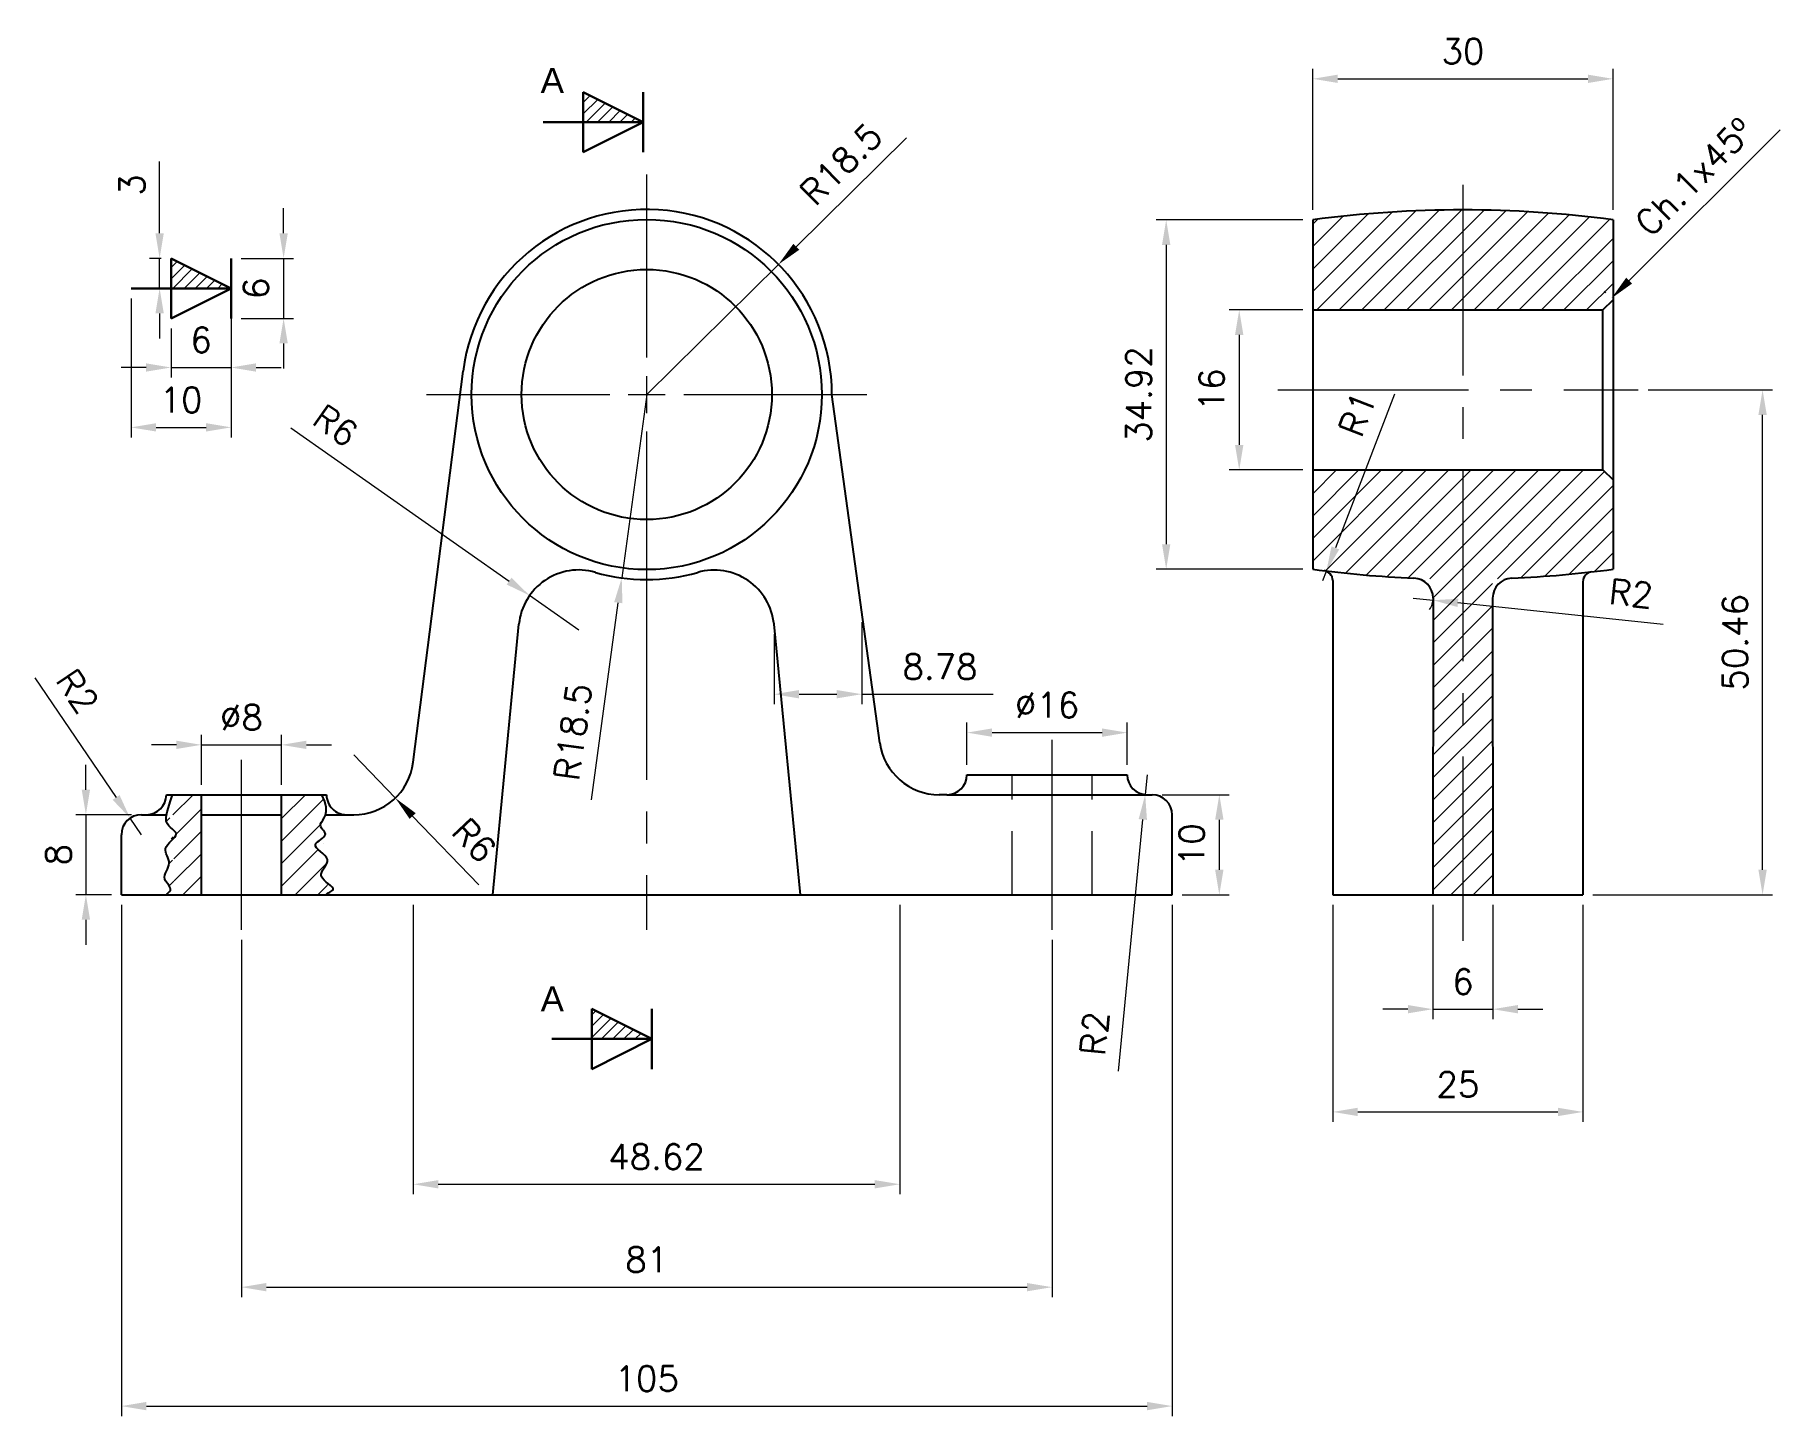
# Model space of a CAD drawing. Header units: millimetres. Extents: x -1 to 5652, y -1 to 2391.
# Drawn here: x 1461.8 to 1636.2, y 1734.3 to 1872.4 of the extents above; entities outside this region: 2.
import ezdxf

# ---------------------------------------------------------------- set-up
doc = ezdxf.new("R2010")
doc.units = ezdxf.units.MM
for name, pattern in [('CENTER', [50.800000000000004, 31.75, -6.35, 6.35, -6.35]), ('CENTER2', [28.575000000000003, 19.05, -3.175, 3.175, -3.175]), ('DASHED2', [9.524999999999999, 6.35, -3.175])]:
    doc.linetypes.add(name, pattern=pattern)
for name, color, linetype, lineweight in [('CENTRO', 1, 'CENTER', 5), ('CONTORNO 1', 3, 'Continuous', 25), ('CONTORNO 2', 4, 'Continuous', 30), ('COTA', 1, 'Continuous', 13), ('HACHURA', 1, 'Continuous', 13), ('TEXTO 1', 2, 'Continuous', 25), ('TRACEJADA', 1, 'DASHED2', 13)]:
    doc.layers.add(name, color=color, linetype=linetype, lineweight=lineweight)
doc.styles.add('ROMANS', font='romans.shx')
doc.styles.get("Standard").update_dxf_attribs({"font": 'arial.ttf'})
doc.dimstyles.new('Padrão', dxfattribs={"dimtxt": 2.5, "dimasz": 2.5, "dimexe": 1, "dimexo": 1, "dimgap": 1.5, "dimtad": 1, "dimdsep": 46, "dimtxsty": 'ROMANS', "dimblk1": 'ARCHTICK', "dimblk2": 'OBLIQUE', "dimcen": 2.5, "dimclrd": 1, "dimclre": 1, "dimclrt": 2, "dimadec": 0, "dimazin": 2, "dimtfac": 1, "dimtmove": 0, "dimatfit": 3, "dimfxl": 0, "dimlwd": -1, "dimlwe": -1, "dimarcsym": 0})

# ---------------------------------------------------------------- blocks, each defined once
blk = doc.blocks.new('*U6')
at = {"layer": 'CENTRO', "color": 0, "linetype": 'CENTER2'}
blk.add_line((0, -8.5), (0, 8.5), dxfattribs=at)
blk = doc.blocks.new('*U7')
at = {"layer": 'CENTRO', "color": 0, "linetype": 'CENTER2'}
blk.add_line((0, -9.5), (0, 9.499999999999773), dxfattribs=at)
blk = doc.blocks.new('*U8')
at = {"layer": 'CENTRO', "color": 0, "linetype": 'CENTER2'}
for p, q in [((0, 3.7), (0, 22)), ((-22, 0), (-3.699999999999999, 0)), ((3.7, 0), (22, 0)), ((0, -22), (0, -3.699999999999999))]:
    blk.add_line(p, q, dxfattribs=at)
at = {"layer": 'CENTRO', "color": 0, "linetype": 'Continuous'}
for p, q in [((0, -1.85), (0, 1.85)), ((-1.85, 0), (1.85, 0))]:
    blk.add_line(p, q, dxfattribs=at)
blk = doc.blocks.new('*U9')
at = {"layer": 'CENTRO', "color": 0, "linetype": 'CENTER2'}
blk.add_line((-0.00712274346885187, 17.01833402070419), (0.00712274346885187, -17.01833402070419), dxfattribs=at)
blk = doc.blocks.new('A$C08de4917')
at = {"layer": 'HACHURA'}
h = blk.add_hatch(dxfattribs=at)
h.set_pattern_fill('ANSI31', color=256, scale=0.25)
h.set_pattern_definition([(45, (-1467.90602869852, -1849.684476984624), (-0.5612660075668221, 0.5612660075668221), [])])
h.paths.add_polyline_path([(4, 6), (4, 3), (10, 3)])
at = {"layer": 'CONTORNO 1'}
blk.add_line((4, 6), (4, 6), dxfattribs=at)
at = {"layer": 'CONTORNO 2'}
for p, q in [((4, 3), (4, 6)), ((4, 6), (10, 3)), ((10, 3), (10, 6)), ((10, 6), (10, 3)), ((0, 3), (10, 3)), ((4, 3), (4, 0)), ((4, 0), (10, 3)), ((10, 3), (10, 0))]:
    blk.add_line(p, q, dxfattribs=at)
blk = doc.blocks.new('*D12')
at = {"layer": 'COTA', "color": 1}
for p, q in [((1470.48354201557, 1785.450702287308), (1470.48354201557, 1734.338966825741)), ((1575.48354201557, 1785.450702287308), (1575.48354201557, 1734.338966825741)), ((1472.98354201557, 1735.338966825741), (1572.98354201557, 1735.338966825741))]:
    blk.add_line(p, q, dxfattribs=at)
for points in [[(1472.98354201557, 1735.755633492408), (1472.98354201557, 1734.922300159075), (1470.48354201557, 1735.338966825741)], [(1572.98354201557, 1735.755633492408), (1572.98354201557, 1734.922300159075), (1575.48354201557, 1735.338966825741)]]:
    blk.add_solid(points, dxfattribs=at)
at = {"layer": 'Defpoints', "color": 0}
for p in [(1470.48354201557, 1786.450702287308), (1575.48354201557, 1786.450702287308), (1575.48354201557, 1735.338966825741)]:
    blk.add_point(p, dxfattribs=at)
at = {"layer": 'COTA', "color": 2, "insert": (1522.98354201557, 1738.088966825741), "char_height": 2.5, "attachment_point": 5, "style": 'ROMANS'}
blk.add_mtext('105', dxfattribs=at)
blk = doc.blocks.new('_ArchTick')
at = {"color": 0, "linetype": 'ByBlock', "const_width": 0.15}
blk.add_lwpolyline([(-0.5, -0.5), (0.5, 0.5)], dxfattribs=at)
blk = doc.blocks.new('_Oblique')
at = {"color": 0, "linetype": 'ByBlock', "lineweight": -2}
blk.add_line((-0.5, -0.5), (0.5, 0.5), dxfattribs=at)
blk = doc.blocks.new('*D13')
at = {"layer": 'COTA', "color": 1}
for p, q in [((1482.48354201557, 1781.950702287308), (1482.48354201557, 1746.227803495809)), ((1563.48354201557, 1781.950702287308), (1563.48354201557, 1746.227803495809)), ((1484.98354201557, 1747.227803495809), (1560.98354201557, 1747.227803495809))]:
    blk.add_line(p, q, dxfattribs=at)
for points in [[(1484.98354201557, 1747.644470162476), (1484.98354201557, 1746.811136829142), (1482.48354201557, 1747.227803495809)], [(1560.98354201557, 1747.644470162476), (1560.98354201557, 1746.811136829142), (1563.48354201557, 1747.227803495809)]]:
    blk.add_solid(points, dxfattribs=at)
at = {"layer": 'Defpoints', "color": 0}
for p in [(1482.48354201557, 1782.950702287308), (1563.48354201557, 1782.950702287308), (1563.48354201557, 1747.227803495809)]:
    blk.add_point(p, dxfattribs=at)
at = {"layer": 'COTA', "color": 2, "insert": (1522.983542015571, 1749.977803495809), "char_height": 2.5, "attachment_point": 5, "style": 'ROMANS'}
blk.add_mtext('81', dxfattribs=at)
blk = doc.blocks.new('*D14')
at = {"layer": 'COTA', "color": 1}
for p, q in [((1499.651304793148, 1785.450702287308), (1499.651304793148, 1756.511783567938)), ((1548.271891094674, 1785.450702287307), (1548.271891094674, 1756.511783567938)), ((1502.151304793148, 1757.511783567938), (1545.771891094674, 1757.511783567938))]:
    blk.add_line(p, q, dxfattribs=at)
for points in [[(1502.151304793148, 1757.928450234604), (1502.151304793148, 1757.095116901271), (1499.651304793148, 1757.511783567938)], [(1545.771891094674, 1757.928450234604), (1545.771891094674, 1757.095116901271), (1548.271891094674, 1757.511783567938)]]:
    blk.add_solid(points, dxfattribs=at)
at = {"layer": 'Defpoints', "color": 0}
for p in [(1499.651304793148, 1786.450702287308), (1548.271891094674, 1786.450702287307), (1548.271891094674, 1757.511783567938)]:
    blk.add_point(p, dxfattribs=at)
at = {"layer": 'COTA', "color": 2, "insert": (1523.961597943911, 1760.261783567938), "char_height": 2.5, "attachment_point": 5, "style": 'ROMANS'}
blk.add_mtext('48.62', dxfattribs=at)
blk = doc.blocks.new('*D15')
at = {"layer": 'COTA', "color": 1}
for p, q in [((1574.483542015571, 1796.450702287309), (1581.196729368023, 1796.450702287309)), ((1580.196729368023, 1793.950702287309), (1580.196729368023, 1788.950702287309)), ((1576.483542015571, 1786.450702287309), (1581.196729368023, 1786.450702287309))]:
    blk.add_line(p, q, dxfattribs=at)
for points in [[(1579.780062701356, 1793.950702287309), (1580.613396034689, 1793.950702287309), (1580.196729368023, 1796.450702287309)], [(1579.780062701356, 1788.950702287309), (1580.613396034689, 1788.950702287309), (1580.196729368023, 1786.450702287309)]]:
    blk.add_solid(points, dxfattribs=at)
at = {"layer": 'Defpoints', "color": 0}
for p in [(1573.483542015571, 1796.450702287309), (1575.483542015571, 1786.450702287309), (1580.196729368023, 1786.450702287309)]:
    blk.add_point(p, dxfattribs=at)
at = {"layer": 'COTA', "color": 2, "insert": (1577.446729368023, 1791.450702287308), "char_height": 2.5, "attachment_point": 5, "rotation": 90, "style": 'ROMANS'}
blk.add_mtext('10', dxfattribs=at)
blk = doc.blocks.new('*D19')
at = {"layer": 'COTA', "color": 1}
for p, q in [((1475.98354201557, 1801.435322540124), (1473.48354201557, 1801.435322540124)), ((1478.48354201557, 1797.450702287308), (1478.48354201557, 1802.435322540124)), ((1478.48354201557, 1801.435322540124), (1486.48354201557, 1801.435322540124)), ((1486.48354201557, 1797.450702287308), (1486.48354201557, 1802.435322540124)), ((1488.98354201557, 1801.435322540124), (1491.48354201557, 1801.435322540124))]:
    blk.add_line(p, q, dxfattribs=at)
for points in [[(1475.98354201557, 1801.85198920679), (1475.98354201557, 1801.018655873457), (1478.48354201557, 1801.435322540124)], [(1488.98354201557, 1801.85198920679), (1488.98354201557, 1801.018655873457), (1486.48354201557, 1801.435322540124)]]:
    blk.add_solid(points, dxfattribs=at)
at = {"layer": 'Defpoints', "color": 0}
for p in [(1486.48354201557, 1801.435322540124), (1478.48354201557, 1796.450702287308), (1486.48354201557, 1796.450702287308)]:
    blk.add_point(p, dxfattribs=at)
at = {"layer": 'COTA', "color": 2, "insert": (1482.48354201557, 1804.185322540124), "char_height": 2.5, "attachment_point": 5, "style": 'ROMANS'}
blk.add_mtext('%%C8', dxfattribs=at)
blk = doc.blocks.new('*D20')
at = {"layer": 'COTA', "color": 1}
for p, q in [((1466.938829619276, 1796.950702287309), (1466.938829619276, 1799.450702287309)), ((1471.483542015571, 1794.450702287309), (1465.938829619276, 1794.450702287309)), ((1466.938829619276, 1794.450702287309), (1466.938829619276, 1786.450702287309)), ((1469.483542015571, 1786.450702287309), (1465.938829619276, 1786.450702287309)), ((1466.938829619276, 1783.950702287309), (1466.938829619276, 1781.450702287309))]:
    blk.add_line(p, q, dxfattribs=at)
for points in [[(1466.52216295261, 1796.950702287309), (1467.355496285943, 1796.950702287309), (1466.938829619276, 1794.450702287309)], [(1466.52216295261, 1783.950702287309), (1467.355496285943, 1783.950702287309), (1466.938829619276, 1786.450702287309)]]:
    blk.add_solid(points, dxfattribs=at)
at = {"layer": 'Defpoints', "color": 0}
for p in [(1472.483542015571, 1794.450702287309), (1466.938829619276, 1786.450702287309), (1470.483542015571, 1786.450702287309)]:
    blk.add_point(p, dxfattribs=at)
at = {"layer": 'COTA', "color": 2, "insert": (1464.188829619277, 1790.450702287308), "char_height": 2.5, "attachment_point": 5, "rotation": 90, "style": 'ROMANS'}
blk.add_mtext('8', dxfattribs=at)
blk = doc.blocks.new('*D21')
at = {"layer": 'COTA', "color": 1}
for p, q in [((1493.699406686326, 1800.450702287308), (1497.857036125278, 1796.12472061278)), ((1506.205292062222, 1787.438424075829), (1499.589381724842, 1794.322228248393))]:
    blk.add_line(p, q, dxfattribs=at)
blk.add_solid([(1499.889797118906, 1794.610952514986), (1499.288966330777, 1794.033503981799), (1497.857036125278, 1796.12472061278)], dxfattribs=at)
at = {"layer": 'Defpoints', "color": 0}
for p in [(1493.699406686326, 1800.450702287308), (1497.857036125278, 1796.12472061278)]:
    blk.add_point(p, dxfattribs=at)
at = {"layer": 'COTA', "color": 2, "insert": (1505.746251294139, 1791.884660139437), "char_height": 2.5, "attachment_point": 5, "rotation": 313.86314842146214, "style": 'ROMANS'}
blk.add_mtext('R6', dxfattribs=at)
blk = doc.blocks.new('*D22')
at = {"layer": 'COTA', "color": 1}
for p, q in [((1461.845215804965, 1808.146019296894), (1469.95874699335, 1796.175673440991)), ((1472.483542015572, 1792.450702287304), (1471.361410894583, 1794.106245022278))]:
    blk.add_line(p, q, dxfattribs=at)
blk.add_solid([(1470.303651729802, 1796.409450757863), (1469.613842256898, 1795.941896124119), (1471.361410894583, 1794.106245022278)], dxfattribs=at)
at = {"layer": 'Defpoints', "color": 0}
for p in [(1471.361410894583, 1794.106245022278), (1472.483542015572, 1792.450702287304)]:
    blk.add_point(p, dxfattribs=at)
at = {"layer": 'COTA', "color": 2, "insert": (1466.098675231098, 1806.77204095997), "char_height": 2.5, "attachment_point": 5, "rotation": 304.12952042397865, "style": 'ROMANS'}
blk.add_mtext('R2', dxfattribs=at)
blk = doc.blocks.new('*D23')
at = {"layer": 'COTA', "color": 1}
for p, q in [((1487.414948625755, 1833.129987261475), (1509.228674869785, 1817.800601683002)), ((1516.183181132993, 1812.913389529334), (1511.274117888376, 1816.363186343688))]:
    blk.add_line(p, q, dxfattribs=at)
blk.add_solid([(1509.468244093004, 1818.141508852768), (1508.989105646566, 1817.459694513238), (1511.274117888376, 1816.363186343688)], dxfattribs=at)
at = {"layer": 'Defpoints', "color": 0}
for p in [(1511.274117888376, 1816.363186343688), (1516.183181132993, 1812.913389529334)]:
    blk.add_point(p, dxfattribs=at)
at = {"layer": 'COTA', "color": 2, "insert": (1491.879206134729, 1833.353903436987), "char_height": 2.5, "attachment_point": 5, "rotation": 324.90273930577615, "style": 'ROMANS'}
blk.add_mtext('R6', dxfattribs=at)
blk = doc.blocks.new('*D24')
at = {"layer": 'COTA', "color": 1}
for p, q in [((1522.983542015571, 1836.450702287307), (1520.481828926291, 1818.120633230729)), ((1517.452928495067, 1795.927858884334), (1520.143759589901, 1815.643596871732))]:
    blk.add_line(p, q, dxfattribs=at)
blk.add_solid([(1519.730920196735, 1815.699941761131), (1520.556598983067, 1815.587251982334), (1520.481828926291, 1818.120633230729)], dxfattribs=at)
at = {"layer": 'Defpoints', "color": 0}
for p in [(1522.983542015571, 1836.450702287307), (1520.481828926291, 1818.120633230729)]:
    blk.add_point(p, dxfattribs=at)
at = {"layer": 'COTA', "color": 2, "insert": (1515.607168774782, 1802.740029687754), "char_height": 2.5, "attachment_point": 5, "rotation": 82.22821112389884, "style": 'ROMANS'}
blk.add_mtext('R18.5', dxfattribs=at)
blk = doc.blocks.new('*D25')
at = {"layer": 'COTA', "color": 1}
for p, q in [((1544.475833532107, 1813.688582167041), (1544.475833532107, 1805.496871737117)), ((1535.699657296958, 1812.481857934708), (1535.699657296958, 1805.496871737117)), ((1538.199657296958, 1806.496871737117), (1541.975833532107, 1806.496871737117)), ((1544.475833532107, 1806.496871737117), (1557.594881151155, 1806.496871737117))]:
    blk.add_line(p, q, dxfattribs=at)
for points in [[(1538.199657296958, 1806.913538403783), (1538.199657296958, 1806.08020507045), (1535.699657296958, 1806.496871737117)], [(1541.975833532107, 1806.913538403783), (1541.975833532107, 1806.08020507045), (1544.475833532107, 1806.496871737117)]]:
    blk.add_solid(points, dxfattribs=at)
at = {"layer": 'Defpoints', "color": 0}
for p in [(1544.475833532107, 1814.688582167041), (1535.699657296958, 1813.481857934708), (1544.475833532107, 1806.496871737117)]:
    blk.add_point(p, dxfattribs=at)
at = {"layer": 'COTA', "color": 2, "insert": (1552.285357341631, 1809.246871737117), "char_height": 2.5, "attachment_point": 5, "style": 'ROMANS'}
blk.add_mtext('8.78', dxfattribs=at)
blk = doc.blocks.new('*D26')
at = {"layer": 'COTA', "color": 1}
for p, q in [((1572.983542015591, 1798.450702287328), (1572.791962649133, 1796.459899096042)), ((1570.131901499393, 1768.817787506226), (1572.552488441064, 1793.971395106961))]:
    blk.add_line(p, q, dxfattribs=at)
blk.add_solid([(1572.137737776218, 1794.011307474973), (1572.967239105911, 1793.93148273895), (1572.791962649133, 1796.459899096042)], dxfattribs=at)
at = {"layer": 'Defpoints', "color": 0}
for p in [(1572.983542015591, 1798.450702287328), (1572.791962649133, 1796.459899096042)]:
    blk.add_point(p, dxfattribs=at)
at = {"layer": 'COTA', "color": 2, "insert": (1567.732091709445, 1772.588814757806), "char_height": 2.5, "attachment_point": 5, "rotation": 84.50322738334954, "style": 'ROMANS'}
blk.add_mtext('R2', dxfattribs=at)
blk = doc.blocks.new('*D27')
at = {"layer": 'COTA', "color": 1}
for p, q in [((1554.98354201557, 1799.450702287307), (1554.98354201557, 1803.656523126065)), ((1570.98354201557, 1799.450702287307), (1570.98354201557, 1803.656523126065)), ((1557.48354201557, 1802.656523126065), (1568.48354201557, 1802.656523126065))]:
    blk.add_line(p, q, dxfattribs=at)
for points in [[(1557.48354201557, 1803.073189792732), (1557.48354201557, 1802.239856459399), (1554.98354201557, 1802.656523126065)], [(1568.48354201557, 1803.073189792732), (1568.48354201557, 1802.239856459399), (1570.98354201557, 1802.656523126065)]]:
    blk.add_solid(points, dxfattribs=at)
at = {"layer": 'Defpoints', "color": 0}
for p in [(1570.98354201557, 1802.656523126065), (1554.98354201557, 1798.450702287307), (1570.98354201557, 1798.450702287307)]:
    blk.add_point(p, dxfattribs=at)
at = {"layer": 'COTA', "color": 2, "insert": (1562.98354201557, 1805.406523126065), "char_height": 2.5, "attachment_point": 5, "style": 'ROMANS'}
blk.add_mtext('%%C16', dxfattribs=at)
blk = doc.blocks.new('*D28')
at = {"layer": 'COTA', "color": 1}
for p, q in [((1548.947889017232, 1862.104214420684), (1537.921933441184, 1851.21025721336)), ((1522.98354201557, 1836.450702287308), (1536.143553509563, 1849.453167341211))]:
    blk.add_line(p, q, dxfattribs=at)
blk.add_solid([(1537.629085129159, 1851.50665386863), (1538.214781753209, 1850.91386055809), (1536.143553509563, 1849.453167341211)], dxfattribs=at)
at = {"layer": 'Defpoints', "color": 0}
for p in [(1536.143553509563, 1849.453167341211), (1522.98354201557, 1836.450702287308)]:
    blk.add_point(p, dxfattribs=at)
at = {"layer": 'COTA', "color": 2, "insert": (1542.391302335654, 1859.491998677879), "char_height": 2.5, "attachment_point": 5, "rotation": 44.654977732360734, "style": 'ROMANS'}
blk.add_mtext('R18.5', dxfattribs=at)
blk = doc.blocks.new('*D29')
at = {"layer": 'COTA', "color": 1}
for p, q in [((1589.535382159072, 1854.909937722358), (1589.535382159072, 1869.008256133659)), ((1592.035382159072, 1868.008256133659), (1617.035382159072, 1868.008256133659)), ((1619.535382159072, 1854.909937722358), (1619.535382159072, 1869.008256133659))]:
    blk.add_line(p, q, dxfattribs=at)
for points in [[(1592.035382159072, 1868.424922800326), (1592.035382159072, 1867.591589466993), (1589.535382159072, 1868.008256133659)], [(1617.035382159072, 1868.424922800326), (1617.035382159072, 1867.591589466993), (1619.535382159072, 1868.008256133659)]]:
    blk.add_solid(points, dxfattribs=at)
at = {"layer": 'Defpoints', "color": 0}
for p in [(1619.535382159072, 1868.008256133659), (1589.535382159072, 1853.909937722358), (1619.535382159072, 1853.909937722358)]:
    blk.add_point(p, dxfattribs=at)
at = {"layer": 'COTA', "color": 2, "insert": (1604.535382159072, 1870.758256133659), "char_height": 2.5, "attachment_point": 5, "style": 'ROMANS'}
blk.add_mtext('30', dxfattribs=at)
blk = doc.blocks.new('*D30')
at = {"layer": 'COTA', "color": 1}
for p, q in [((1588.535382159073, 1853.909937722359), (1573.887581445457, 1853.909937722359)), ((1574.887581445457, 1851.409937722359), (1574.887581445457, 1821.491466852258)), ((1588.535382159073, 1818.991466852258), (1573.887581445457, 1818.991466852258))]:
    blk.add_line(p, q, dxfattribs=at)
for points in [[(1574.47091477879, 1851.409937722359), (1575.304248112123, 1851.409937722359), (1574.887581445457, 1853.909937722359)], [(1574.47091477879, 1821.491466852258), (1575.304248112123, 1821.491466852258), (1574.887581445457, 1818.991466852258)]]:
    blk.add_solid(points, dxfattribs=at)
at = {"layer": 'Defpoints', "color": 0}
for p in [(1589.535382159073, 1853.909937722359), (1574.887581445457, 1818.991466852258), (1589.535382159073, 1818.991466852258)]:
    blk.add_point(p, dxfattribs=at)
at = {"layer": 'COTA', "color": 2, "insert": (1572.137581445457, 1836.450702287308), "char_height": 2.5, "attachment_point": 5, "rotation": 90, "style": 'ROMANS'}
blk.add_mtext('34.92', dxfattribs=at)
blk = doc.blocks.new('*D31')
at = {"layer": 'COTA', "color": 1}
for p, q in [((1588.535382159073, 1844.909937722359), (1581.184685434616, 1844.909937722359)), ((1582.184685434616, 1842.409937722359), (1582.184685434616, 1831.409937722359)), ((1588.535382159073, 1828.909937722359), (1581.184685434616, 1828.909937722359))]:
    blk.add_line(p, q, dxfattribs=at)
for points in [[(1581.768018767949, 1842.409937722359), (1582.601352101283, 1842.409937722359), (1582.184685434616, 1844.909937722359)], [(1581.768018767949, 1831.409937722359), (1582.601352101283, 1831.409937722359), (1582.184685434616, 1828.909937722359)]]:
    blk.add_solid(points, dxfattribs=at)
at = {"layer": 'Defpoints', "color": 0}
for p in [(1589.535382159073, 1844.909937722359), (1582.184685434616, 1828.909937722359), (1589.535382159073, 1828.909937722359)]:
    blk.add_point(p, dxfattribs=at)
at = {"layer": 'COTA', "color": 2, "insert": (1579.434685434616, 1836.909937722358), "char_height": 2.5, "attachment_point": 5, "rotation": 90, "style": 'ROMANS'}
blk.add_mtext('16', dxfattribs=at)
blk = doc.blocks.new('*D33')
at = {"layer": 'COTA', "color": 1}
for p, q in [((1597.708125525178, 1836.495858162362), (1591.792258442074, 1821.120918561918)), ((1590.535382159072, 1817.854381862409), (1590.894489668502, 1818.78767806227))]:
    blk.add_line(p, q, dxfattribs=at)
blk.add_solid([(1591.403385025466, 1821.270546690847), (1592.181131858682, 1820.971290432989), (1590.894489668502, 1818.78767806227)], dxfattribs=at)
at = {"layer": 'Defpoints', "color": 0}
for p in [(1590.535382159072, 1817.854381862409), (1590.894489668502, 1818.78767806227)]:
    blk.add_point(p, dxfattribs=at)
at = {"layer": 'COTA', "color": 2, "insert": (1594.004387195707, 1834.527965847071), "char_height": 2.5, "attachment_point": 5, "rotation": 68.95460475833517, "style": 'ROMANS'}
blk.add_mtext('R1', dxfattribs=at)
blk = doc.blocks.new('*D34')
at = {"layer": 'COTA', "color": 1}
for p, q in [((1599.563046838204, 1816.099013307836), (1601.552019199681, 1815.889277890484)), ((1624.556527255871, 1813.463472388307), (1604.038234651523, 1815.627108618794))]:
    blk.add_line(p, q, dxfattribs=at)
blk.add_arc((1599.563046838204, 1816.099013307836), 2.000000000002274, 325.3325654963759, 359.9465359499418, dxfattribs=at)
blk.add_solid([(1604.081929530138, 1816.041477860768), (1603.994539772908, 1815.21273937682), (1601.552019199681, 1815.889277890484)], dxfattribs=at)
at = {"layer": 'Defpoints', "color": 0}
for p in [(1599.563046838204, 1816.099013307836), (1601.552019199681, 1815.889277890484)]:
    blk.add_point(p, dxfattribs=at)
at = {"layer": 'COTA', "color": 2, "insert": (1621.340533579752, 1816.567843215906), "char_height": 2.5, "attachment_point": 5, "rotation": 353.9804552528845, "style": 'ROMANS'}
blk.add_mtext('R2', dxfattribs=at)
blk = doc.blocks.new('*D35')
at = {"layer": 'COTA', "color": 1}
for p, q in [((1591.535382159072, 1785.450702287308), (1591.535382159072, 1763.742490933817)), ((1616.535382159072, 1785.450702287308), (1616.535382159072, 1763.742490933817)), ((1594.035382159072, 1764.742490933817), (1614.035382159072, 1764.742490933817))]:
    blk.add_line(p, q, dxfattribs=at)
for points in [[(1594.035382159072, 1765.159157600484), (1594.035382159072, 1764.32582426715), (1591.535382159072, 1764.742490933817)], [(1614.035382159072, 1765.159157600484), (1614.035382159072, 1764.32582426715), (1616.535382159072, 1764.742490933817)]]:
    blk.add_solid(points, dxfattribs=at)
at = {"layer": 'Defpoints', "color": 0}
for p in [(1591.535382159072, 1786.450702287308), (1616.535382159072, 1786.450702287308), (1616.535382159072, 1764.742490933817)]:
    blk.add_point(p, dxfattribs=at)
at = {"layer": 'COTA', "color": 2, "insert": (1604.035382159072, 1767.492490933817), "char_height": 2.5, "attachment_point": 5, "style": 'ROMANS'}
blk.add_mtext('25', dxfattribs=at)
blk = doc.blocks.new('*D36')
at = {"layer": 'COTA', "color": 1}
for p, q in [((1601.535382159072, 1785.450702287308), (1601.535382159072, 1774.011409629588)), ((1607.535382159072, 1785.450702287308), (1607.535382159072, 1774.011409629588)), ((1599.035382159072, 1775.011409629588), (1596.535382159072, 1775.011409629588)), ((1601.535382159072, 1775.011409629588), (1607.535382159072, 1775.011409629588)), ((1610.035382159072, 1775.011409629588), (1612.535382159072, 1775.011409629588))]:
    blk.add_line(p, q, dxfattribs=at)
for points in [[(1599.035382159072, 1775.428076296255), (1599.035382159072, 1774.594742962922), (1601.535382159072, 1775.011409629588)], [(1610.035382159072, 1775.428076296255), (1610.035382159072, 1774.594742962922), (1607.535382159072, 1775.011409629588)]]:
    blk.add_solid(points, dxfattribs=at)
at = {"layer": 'Defpoints', "color": 0}
for p in [(1601.535382159072, 1786.450702287308), (1607.535382159072, 1786.450702287308), (1607.535382159072, 1775.011409629588)]:
    blk.add_point(p, dxfattribs=at)
at = {"layer": 'COTA', "color": 2, "insert": (1604.535382159072, 1777.761409629588), "char_height": 2.5, "attachment_point": 5, "style": 'ROMANS'}
blk.add_mtext('6', dxfattribs=at)
blk = doc.blocks.new('*U37')
at = {"layer": 'CENTRO', "color": 0, "linetype": 'CENTER2'}
blk.add_line((-18, 0), (18, 0), dxfattribs=at)
blk = doc.blocks.new('*U39')
at = {"layer": 'CENTRO', "color": 0, "linetype": 'CENTER2'}
blk.add_line((0, 18.72961771752534), (0, -56.82922668328365), dxfattribs=at)
blk = doc.blocks.new('*D40')
at = {"layer": 'COTA', "color": 1}
for p, q in [((1623.035382159073, 1836.909937722359), (1635.483147444039, 1836.909937722359)), ((1634.483147444039, 1788.950702287309), (1634.483147444039, 1834.409937722359)), ((1617.535382159073, 1786.450702287309), (1635.483147444039, 1786.450702287309))]:
    blk.add_line(p, q, dxfattribs=at)
for points in [[(1634.066480777372, 1834.409937722359), (1634.899814110706, 1834.409937722359), (1634.483147444039, 1836.909937722359)], [(1634.066480777372, 1788.950702287309), (1634.899814110706, 1788.950702287309), (1634.483147444039, 1786.450702287309)]]:
    blk.add_solid(points, dxfattribs=at)
at = {"layer": 'Defpoints', "color": 0}
for p in [(1622.035382159073, 1836.909937722359), (1634.483147444039, 1836.909937722359), (1616.535382159073, 1786.450702287309)]:
    blk.add_point(p, dxfattribs=at)
at = {"layer": 'COTA', "color": 2, "insert": (1631.733147444039, 1811.680320004833), "char_height": 2.5, "attachment_point": 5, "rotation": 90, "style": 'ROMANS'}
blk.add_mtext('50.46', dxfattribs=at)
blk = doc.blocks.new('*D42')
at = {"layer": 'COTA', "color": 1}
for p, q in [((1621.147307497046, 1847.833546290317), (1636.232252162359, 1862.91849095563)), ((1618.828275377886, 1846.617044503545), (1618.672433762893, 1846.772886118537))]:
    blk.add_line(p, q, dxfattribs=at)
blk.add_solid([(1620.852679671552, 1848.128174115812), (1621.441935322541, 1847.538918464823), (1619.37954054408, 1846.065779337351)], dxfattribs=at)
at = {"layer": 'Defpoints', "color": 0}
for p in [(1619.37954054408, 1846.065779337351), (1619.535382159072, 1845.909937722358), (1618.535382159072, 1844.909937722358)]:
    blk.add_point(p, dxfattribs=at)
at = {"layer": 'COTA', "color": 2, "insert": (1627.629119657923, 1858.20444574772), "char_height": 2.5, "attachment_point": 5, "rotation": 45, "style": 'ROMANS'}
blk.add_mtext('Ch.1x45º', dxfattribs=at)
blk = doc.blocks.new('*D44')
at = {"layer": 'COTA', "color": 1}
for p, q in [((1471.449513329753, 1846.063656847663), (1471.449513329753, 1832.169050336191)), ((1481.449513329753, 1846.063656847663), (1481.449513329753, 1832.169050336191)), ((1473.949513329753, 1833.169050336191), (1478.949513329753, 1833.169050336191))]:
    blk.add_line(p, q, dxfattribs=at)
for points in [[(1473.949513329753, 1833.585717002857), (1473.949513329753, 1832.752383669524), (1471.449513329753, 1833.169050336191)], [(1478.949513329753, 1833.585717002857), (1478.949513329753, 1832.752383669524), (1481.449513329753, 1833.169050336191)]]:
    blk.add_solid(points, dxfattribs=at)
at = {"layer": 'Defpoints', "color": 0}
for p in [(1471.449513329753, 1847.063656847663), (1481.449513329753, 1847.063656847663), (1481.449513329753, 1833.169050336191)]:
    blk.add_point(p, dxfattribs=at)
at = {"layer": 'COTA', "color": 2, "insert": (1476.449513329753, 1835.919050336191), "char_height": 2.5, "attachment_point": 5, "style": 'ROMANS'}
blk.add_mtext('10', dxfattribs=at)
blk = doc.blocks.new('*D45')
at = {"layer": 'COTA', "color": 1}
for p, q in [((1486.696459231102, 1852.563656847664), (1486.696459231102, 1855.063656847664)), ((1482.449513329754, 1850.063656847664), (1487.696459231102, 1850.063656847664)), ((1486.696459231102, 1850.063656847664), (1486.696459231102, 1844.063656847664)), ((1482.449513329754, 1844.063656847664), (1487.696459231102, 1844.063656847664)), ((1486.696459231102, 1841.563656847664), (1486.696459231102, 1839.063656847664))]:
    blk.add_line(p, q, dxfattribs=at)
for points in [[(1486.279792564436, 1852.563656847664), (1487.113125897769, 1852.563656847664), (1486.696459231102, 1850.063656847664)], [(1486.279792564436, 1841.563656847664), (1487.113125897769, 1841.563656847664), (1486.696459231102, 1844.063656847664)]]:
    blk.add_solid(points, dxfattribs=at)
at = {"layer": 'Defpoints', "color": 0}
for p in [(1481.449513329754, 1850.063656847664), (1481.449513329754, 1844.063656847664), (1486.696459231102, 1844.063656847664)]:
    blk.add_point(p, dxfattribs=at)
at = {"layer": 'COTA', "color": 2, "insert": (1483.946459231103, 1847.063656847663), "char_height": 2.5, "attachment_point": 5, "rotation": 90, "style": 'ROMANS'}
blk.add_mtext('6', dxfattribs=at)
blk = doc.blocks.new('*D46')
at = {"layer": 'COTA', "color": 1}
for p, q in [((1474.308343550098, 1852.563656847664), (1474.308343550098, 1859.730323514331)), ((1474.449513329754, 1850.063656847664), (1473.308343550098, 1850.063656847664)), ((1474.308343550098, 1847.063656847664), (1474.308343550098, 1850.063656847664)), ((1474.449513329754, 1847.063656847664), (1473.308343550098, 1847.063656847664)), ((1474.308343550098, 1844.563656847664), (1474.308343550098, 1842.063656847664))]:
    blk.add_line(p, q, dxfattribs=at)
for points in [[(1473.891676883432, 1852.563656847664), (1474.725010216765, 1852.563656847664), (1474.308343550098, 1850.063656847664)], [(1473.891676883432, 1844.563656847664), (1474.725010216765, 1844.563656847664), (1474.308343550098, 1847.063656847664)]]:
    blk.add_solid(points, dxfattribs=at)
at = {"layer": 'Defpoints', "color": 0}
for p in [(1474.308343550098, 1850.063656847664), (1475.449513329754, 1850.063656847664), (1475.449513329754, 1847.063656847664)]:
    blk.add_point(p, dxfattribs=at)
at = {"layer": 'COTA', "color": 2, "insert": (1471.558343550099, 1857.396990180996), "char_height": 2.5, "attachment_point": 5, "rotation": 90, "style": 'ROMANS'}
blk.add_mtext('3', dxfattribs=at)
blk = doc.blocks.new('*D47')
at = {"layer": 'COTA', "color": 1}
for p, q in [((1481.449513329753, 1846.063656847663), (1481.449513329753, 1838.152243001007)), ((1475.449513329753, 1843.063656847663), (1475.449513329753, 1838.152243001007)), ((1472.949513329753, 1839.152243001007), (1470.449513329753, 1839.152243001007)), ((1475.449513329753, 1839.152243001007), (1481.449513329753, 1839.152243001007)), ((1483.949513329753, 1839.152243001007), (1486.449513329753, 1839.152243001007))]:
    blk.add_line(p, q, dxfattribs=at)
for points in [[(1472.949513329753, 1839.568909667674), (1472.949513329753, 1838.735576334341), (1475.449513329753, 1839.152243001007)], [(1483.949513329753, 1839.568909667674), (1483.949513329753, 1838.735576334341), (1481.449513329753, 1839.152243001007)]]:
    blk.add_solid(points, dxfattribs=at)
at = {"layer": 'Defpoints', "color": 0}
for p in [(1481.449513329753, 1847.063656847663), (1475.449513329753, 1844.063656847663), (1481.449513329753, 1839.152243001007)]:
    blk.add_point(p, dxfattribs=at)
at = {"layer": 'COTA', "color": 2, "insert": (1478.449513329753, 1841.902243001007), "char_height": 2.5, "attachment_point": 5, "style": 'ROMANS'}
blk.add_mtext('6', dxfattribs=at)

msp = doc.modelspace()

# ---------------------------------------------------------------- hatches: boundary and pattern name
at = {"layer": 'HACHURA'}
h = msp.add_hatch(dxfattribs=at)
h.set_pattern_fill('ANSI31', color=256, scale=0.5)
h.set_pattern_definition([(45, (-12.5, 0), (-1.122532015133644, 1.122532015133644), [])])
h.paths.add_polyline_path([(1619.535382159072, 1853.909937722358, 0.06666666666666651), (1589.535382159072, 1853.909937722358), (1589.535382159072, 1844.909937722358), (1618.535382159072, 1844.909937722358), (1619.535382159072, 1845.909937722358)])
h.paths.add_polyline_path([(1619.535382159072, 1827.909937722359), (1618.535382159072, 1828.909937722359), (1589.535382159072, 1828.909937722358), (1589.535382159072, 1818.991466852257, 0.02671770564217205), (1601.564850042371, 1818.030518117999), (1601.535382159072, 1786.450702287308), (1607.535382159072, 1786.450702287308), (1607.505914275774, 1818.030518117999, 0.0267177056421725), (1619.535382159072, 1818.991466852257)])
h = msp.add_hatch(dxfattribs=at)
h.set_pattern_fill('ANSI31', color=256, scale=0.5)
h.set_pattern_definition([(45, (0, 0), (-1.122532015133644, 1.122532015133644), [])])
edge = h.paths.add_edge_path()
edge.add_spline(control_points=[(1475.580495134309, 1796.450702287308), (1474.911018645829, 1794.348250001597), (1474.866742604885, 1793.268893214998), (1476.809152934726, 1792.561815088399), (1474.232254048296, 1791.20748641084), (1475.798793932078, 1789.542455130374), (1474.223083271133, 1788.141404737562), (1475.782279187043, 1787.028518099969), (1475.095261251939, 1786.620965068726), (1475.019748495066, 1786.450702287308)], knot_values=[0.4544714390392866, 0.4544714390614057, 0.4544714390614057, 0.4544714390614057, 1.175951467937727, 2.715076867379148, 4.523903788481446, 6.033141192650977, 7.690249297929237, 8.920518105582154, 9.495321715649427, 9.49532171564962, 9.49532171564962, 9.49532171564962], degree=3, periodic=0)
edge.add_line((1475.019748495066, 1786.450702287308), (1478.48354201557, 1786.450702287308))
edge.add_line((1478.48354201557, 1786.450702287308), (1478.48354201557, 1796.450702287308))
edge.add_line((1478.48354201557, 1796.450702287308), (1475.580495134309, 1796.450702287308))
edge = h.paths.add_edge_path()
edge.add_spline(control_points=[(1490.530332865723, 1796.449549082672), (1491.488956273867, 1794.450702287308), (1489.61895343116, 1793.504357387626), (1491.598327184943, 1792.406091778604), (1488.812845566714, 1791.373552805854), (1492.138545029285, 1790.099143802911), (1489.421423423464, 1788.236819026035), (1492.423683411989, 1787.027616044691), (1491.103904884731, 1786.66507331899), (1490.904572832772, 1786.450702287307)], knot_values=[1.114268140583482, 1.114268140583482, 1.114268140583482, 1.114268140583482, 2.375534350425907, 3.58206276200379, 5.003709493876743, 6.927179231056921, 8.719110645062981, 10.5069484958345, 11.38904425523654, 11.38904425523847, 11.38904425523847, 11.38904425523847], degree=3, periodic=0)
edge.add_line((1490.529883836545, 1796.450702287308), (1486.48354201557, 1796.450702287308))
edge.add_line((1486.48354201557, 1796.450702287308), (1486.48354201557, 1786.450702287308))
edge.add_line((1486.48354201557, 1786.450702287308), (1490.904572832773, 1786.450702287308))

# ---------------------------------------------------------------- linework, layer by layer
msp.add_line((1589.535382159072, 1828.909937722358), (1589.535382159072, 1828.909937722358))
msp.add_line((1589.535382159072, 1828.909937722358), (1589.535382159072, 1828.909937722358))
at = {"layer": 'CONTORNO 1'}
for p, q in [((1589.535382159072, 1853.909937722358), (1589.535382159072, 1818.991466852257)), ((1601.535382159072, 1854.909937722358), (1601.535382159072, 1854.870107693902)), ((1607.535382159072, 1854.909937722358), (1607.535382159072, 1854.870107693902)), ((1619.535382159072, 1853.909937722358), (1619.535382159072, 1827.909937722359)), ((1618.535382159072, 1844.909937722358), (1619.535382159072, 1845.909937722358)), ((1589.535382159072, 1844.909937722358), (1618.535382159072, 1844.909937722358)), ((1618.535382159072, 1828.909937722359), (1618.535382159072, 1844.909937722358)), ((1499.651304793148, 1799.692474797695), (1504.631856186202, 1838.78857038028)), ((1546.270922146465, 1801.633392244435), (1541.48354201557, 1836.450702287308)), ((1589.535382159072, 1828.909937722358), (1618.535382159072, 1828.909937722359)), ((1618.535382159072, 1828.909937722359), (1619.535382159072, 1827.909937722359)), ((1619.535382159072, 1827.909937722359), (1619.535382159072, 1818.991466852257)), ((1591.535382159072, 1817.854381862409), (1591.535382159072, 1786.450702287308)), ((1616.535382159072, 1817.735120451713), (1616.535382159072, 1786.450702287308)), ((1601.563045967484, 1816.097147060697), (1601.535382159072, 1786.450702287308)), ((1607.507718350661, 1816.097147060698), (1607.535382159072, 1786.450702287308)), ((1507.587168935578, 1786.450702287308), (1510.211231093221, 1813.492883034433)), ((1538.345491427703, 1786.450702287308), (1535.699657296958, 1813.481857934708)), ((1554.98354201557, 1798.450702287308), (1554.98354201557, 1798.450702287307)), ((1554.98354201557, 1798.450702287307), (1570.98354201557, 1798.450702287307)), ((1570.98354201557, 1798.450702287307), (1570.98354201557, 1798.450702287308)), ((1474.98354201557, 1796.450702287308), (1490.983542015571, 1796.450702287308)), ((1474.983542015571, 1796.450702287308), (1474.983542015571, 1796.450702287307)), ((1478.48354201557, 1786.450702287308), (1478.48354201557, 1796.450702287308)), ((1486.48354201557, 1786.450702287308), (1486.48354201557, 1796.450702287308)), ((1490.983542015571, 1796.450702287307), (1490.983542015571, 1796.450702287308)), ((1552.98354201557, 1796.450702287308), (1552.214995185537, 1796.450702287308)), ((1552.98354201557, 1796.450702287308), (1572.98354201557, 1796.450702287308)), ((1572.98354201557, 1796.450702287308), (1573.48354201557, 1796.450702287308)), ((1472.48354201557, 1794.450702287308), (1472.48354201557, 1794.450702287308)), ((1472.48354201557, 1794.450702287308), (1474.997175283907, 1794.450702287308)), ((1478.48354201557, 1794.450702287308), (1486.48354201557, 1794.450702287308)), ((1490.887419046356, 1794.450702287308), (1492.983542015571, 1794.450702287308)), ((1492.983542015571, 1794.450702287308), (1493.699406686326, 1794.450702287308)), ((1575.48354201557, 1786.450702287308), (1575.48354201557, 1794.450702287308)), ((1470.48354201557, 1786.450702287308), (1470.48354201557, 1792.450702287308)), ((1470.48354201557, 1786.450702287308), (1575.48354201557, 1786.450702287308)), ((1591.535382159072, 1786.450702287308), (1616.535382159072, 1786.450702287308))]:
    msp.add_line(p, q, dxfattribs=at)
for radius in [17.5, 12.5]:
    msp.add_circle((1522.98354201557, 1836.450702287308), radius, dxfattribs=at)
for centre, radius, start, end in [((1522.98354201557, 1836.450702287308), 18.5, 0, 172.7400494686924), ((1604.535382159072, 1741.909937722358), 113, 82.37185033141931, 97.62814966858072), ((1516.183181132994, 1812.913389529333), 6, 73.88502533957886, 174.4576050690732), ((1529.728194424245, 1812.897365710802), 6, 5.590355338215688, 105.9794123356775), ((1604.535382159072, 1930.991466852257), 113, 262.3718503314193, 267.5218898167674), ((1604.535382159072, 1930.991466852257), 113, 272.4781101832323, 277.628149668579), ((1522.98354201557, 1836.450702287308), 18.5, 253.8850253395789, 285.9794123356785), ((1590.535382159072, 1817.854381862409), 1, 0, 82.94586861787865), ((1599.563046838203, 1816.099013307836), 2, 359.9465359499417, 87.5218898167675), ((1609.507717479941, 1816.099013307836), 2, 92.47811018323253, 180.0534640500517), ((1617.535382159072, 1817.735120451713), 1, 96.54797352639474, 180), ((1552.214995185537, 1802.450702287308), 6, 187.8290765100596, 270), ((1493.699406686326, 1800.450702287308), 6, 270, 352.7400494686923), ((1552.98354201557, 1798.450702287308), 2, 270, 0), ((1572.98354201557, 1798.450702287308), 2, 180, 270), ((1472.983542015571, 1796.450702287308), 2, 270, 359.9999999999935), ((1492.983542015571, 1796.450702287308), 2, 179.9999999999935, 270), ((1573.48354201557, 1794.450702287308), 2, 0, 90), ((1472.48354201557, 1792.450702287308), 2, 90, 180), ((1.0736448645384e-311, 6.95203933849706e-310), 1, 0, 0), ((1.0736448645384e-311, 6.95203933849706e-310), 1, 0, 0)]:
    msp.add_arc(centre, radius, start, end, dxfattribs=at)
for points, knots in [([(1475.019748495066, 1786.450702287308), (1475.095261251939, 1786.620965068726), (1475.782279187043, 1787.028518099969), (1474.223083271133, 1788.141404737562), (1475.798793932078, 1789.542455130374), (1474.232254048296, 1791.20748641084), (1476.809152934726, 1792.561815088399), (1474.866742604885, 1793.268893214998), (1474.911018645829, 1794.348250001597), (1475.580495134309, 1796.450702287308)], [0.4544714390392871, 0.4544714390392871, 0.4544714390392871, 0.4544714390394802, 1.029275049106753, 2.259543856759669, 3.916651962037929, 5.425889366207461, 7.234716287309759, 8.77384168675118, 9.495321715627501, 9.495321715627501, 9.495321715627501, 9.49532171564962]), ([(1490.904572832772, 1786.450702287307), (1491.103904884731, 1786.66507331899), (1492.423683411989, 1787.027616044691), (1489.421423423464, 1788.236819026035), (1492.138545029285, 1790.099143802911), (1488.812845566714, 1791.373552805854), (1491.598327184943, 1792.406091778604), (1489.61895343116, 1793.504357387626), (1491.488956273867, 1794.450702287308), (1490.530332865723, 1796.449549082672)], [1.114268140583481, 1.114268140583481, 1.114268140583481, 1.114268140585409, 1.99636389998745, 3.784201750758969, 5.57613316476503, 7.499602901945208, 8.92124963381816, 10.12777804539604, 11.38904425523847, 11.38904425523847, 11.38904425523847, 11.38904425523847])]:
    msp.add_open_spline(points, degree=3, knots=knots, dxfattribs=at)
at = {"layer": 'TRACEJADA'}
for p, q in [((1559.48354201557, 1786.450702287308), (1559.48354201557, 1798.450702287307)), ((1567.48354201557, 1786.450702287308), (1567.48354201557, 1798.450702287307))]:
    msp.add_line(p, q, dxfattribs=at)

# ---------------------------------------------------------------- block references
at = {"layer": 'CENTRO', "linetype": 'CENTER2'}
for name, p in [('*U8', (1522.98354201557, 1836.450702287308)), ('*U39', (1604.535382159072, 1838.680320004833)), ('*U37', (1604.035382159072, 1836.909937722358)), ('*U9', (1522.960044995543, 1799.96903661456)), ('*U7', (1563.48354201557, 1792.450702287308)), ('*U6', (1482.48354201557, 1791.450702287308))]:
    msp.add_blockref(name, p, dxfattribs=at)
at = {"layer": 'CONTORNO 2'}
for p in [(1512.634925953678, 1860.681460294805), (1471.449513329753, 1844.063656847663), (1513.496040751024, 1769.033663716396)]:
    msp.add_blockref('A$C08de4917', p, dxfattribs=at)

# ---------------------------------------------------------------- texts
at = {"layer": 'TEXTO 1', "char_height": 2.5, "attachment_point": 1}
for insert in [(1511.131902533238, 1869.103231270849), (1511.131902533238, 1777.287590362759)]:
    msp.add_mtext_dynamic_manual_height_columns('{\\W1.288224; }A{\\H1.5x; }', width=74.98000000000002, gutter_width=653.1963123415699, heights=[0], dxfattribs=dict(at, insert=insert))

# ---------------------------------------------------------------- dimensions: what is measured, and where the dimension line sits
at = {"layer": 'COTA'}
for base, p1, p2, picture, middle in [((1619.535382159072, 1868.008256133659), (1589.535382159072, 1853.909937722358), (1619.535382159072, 1853.909937722358), '*D29', (1604.535382159072, 1870.758256133659)), ((1481.449513329753, 1839.152243001007), (1475.449513329753, 1844.063656847663), (1481.449513329753, 1847.063656847663), '*D47', (1478.449513329753, 1841.902243001007)), ((1481.449513329753, 1833.169050336191), (1471.449513329753, 1847.063656847663), (1481.449513329753, 1847.063656847663), '*D44', (1476.449513329753, 1835.919050336191)), ((1544.475833532107, 1806.496871737117), (1535.699657296958, 1813.481857934708), (1544.475833532107, 1814.688582167041), '*D25', (1552.285357341631, 1809.246871737117)), ((1616.535382159072, 1764.742490933817), (1591.535382159072, 1786.450702287308), (1616.535382159072, 1786.450702287308), '*D35', (1604.035382159072, 1767.492490933817)), ((1607.535382159072, 1775.011409629588), (1601.535382159072, 1786.450702287308), (1607.535382159072, 1786.450702287308), '*D36', (1604.535382159072, 1777.761409629588))]:
    dim = msp.add_linear_dim(base=base, p1=p1, p2=p2, dimstyle='Padrão', dxfattribs=at)
    dim.commit()
    dim.dimension.update_dxf_attribs({"geometry": picture, "text_midpoint": middle})
dim = msp.add_linear_dim(base=(1619.37954054408, 1846.065779337351), p1=(1618.535382159072, 1844.909937722358), p2=(1619.535382159072, 1845.909937722358), angle=45, text='Ch.1x45º', dimstyle='Padrão', override={"dimse1": 1, "dimsd1": 1}, dxfattribs=at)
dim.commit()
dim.dimension.update_dxf_attribs({"geometry": '*D42', "text_midpoint": (1629.573663306186, 1856.259902099457), "dimtype": 161})
for center, mpoint, picture, middle in [((1522.98354201557, 1836.450702287308), (1536.143553509563, 1849.453167341211), '*D28', (1542.391302335654, 1859.491998677879)), ((1493.699406686326, 1800.450702287308), (1497.857036125278, 1796.12472061278), '*D21', (1505.746251294139, 1791.884660139437))]:
    dim = msp.add_radius_dim(center=center, mpoint=mpoint, dimstyle='Padrão', dxfattribs=at)
    dim.commit()
    dim.dimension.update_dxf_attribs({"geometry": picture, "text_midpoint": middle})
for base, p1, p2, picture, middle in [((1474.308343550098, 1850.063656847664), (1475.449513329753, 1847.063656847663), (1475.449513329753, 1850.063656847663), '*D46', (1471.558343550099, 1857.396990180996)), ((1486.696459231102, 1844.063656847664), (1481.449513329753, 1850.063656847663), (1481.449513329753, 1844.063656847663), '*D45', (1483.946459231103, 1847.063656847663)), ((1574.887581445457, 1818.991466852258), (1589.535382159072, 1853.909937722358), (1589.535382159072, 1818.991466852257), '*D30', (1572.137581445457, 1836.450702287308)), ((1582.184685434616, 1828.909937722359), (1589.535382159072, 1844.909937722358), (1589.535382159072, 1828.909937722358), '*D31', (1579.434685434616, 1836.909937722358)), ((1634.483147444039, 1836.909937722359), (1616.535382159072, 1786.450702287308), (1622.035382159072, 1836.909937722358), '*D40', (1631.733147444039, 1811.680320004833)), ((1466.938829619276, 1786.450702287309), (1472.48354201557, 1794.450702287308), (1470.48354201557, 1786.450702287308), '*D20', (1464.188829619277, 1790.450702287308)), ((1580.196729368023, 1786.450702287309), (1573.48354201557, 1796.450702287308), (1575.48354201557, 1786.450702287308), '*D15', (1577.446729368023, 1791.450702287308))]:
    dim = msp.add_linear_dim(base=base, p1=p1, p2=p2, angle=90, dimstyle='Padrão', dxfattribs=at)
    dim.commit()
    dim.dimension.update_dxf_attribs({"geometry": picture, "text_midpoint": middle})
for center, mpoint, picture, middle in [((1522.983542015571, 1836.450702287307), (1520.481828926291, 1818.120633230729), '*D24', (1518.331908769679, 1802.368153417726)), ((1590.535382159072, 1817.854381862409), (1590.894489668502, 1818.78767806227), '*D33', (1596.57095174532, 1833.540420196141)), ((1516.183181132993, 1812.913389529334), (1511.274117888376, 1816.363186343688), '*D23', (1490.298049261483, 1831.103916116537)), ((1599.563046838204, 1816.099013307836), (1601.552019199681, 1815.889277890484), '*D34', (1621.052147380893, 1813.833006218879)), ((1472.483542015572, 1792.450702287304), (1471.361410894583, 1794.106245022278), '*D22', (1463.822303970514, 1805.229110668613)), ((1572.983542015591, 1798.450702287328), (1572.791962649133, 1796.459899096042), '*D26', (1570.469446097433, 1772.32539312893))]:
    dim = msp.add_radius_dim(center=center, mpoint=mpoint, dimstyle='Padrão', dxfattribs=at)
    dim.commit()
    dim.dimension.update_dxf_attribs({"geometry": picture, "text_midpoint": middle, "dimtype": 164})
dim = msp.add_aligned_dim(p1=(1554.98354201557, 1798.450702287307), p2=(1570.98354201557, 1798.450702287307), distance=4.2058208387579725, text='%%C<>', dimstyle='Padrão', dxfattribs=at)
dim.commit()
dim.dimension.update_dxf_attribs({"geometry": '*D27', "text_midpoint": (1562.98354201557, 1805.406523126065)})
dim = msp.add_linear_dim(base=(1486.48354201557, 1801.435322540124), p1=(1478.48354201557, 1796.450702287308), p2=(1486.48354201557, 1796.450702287308), text='%%C<>', dimstyle='Padrão', dxfattribs=at)
dim.commit()
dim.dimension.update_dxf_attribs({"geometry": '*D19', "text_midpoint": (1482.48354201557, 1804.185322540124)})
for base, p1, p2, picture, middle in [((1575.48354201557, 1735.338966825741), (1470.48354201557, 1786.450702287308), (1575.48354201557, 1786.450702287308), '*D12', (1522.98354201557, 1735.338966825741)), ((1548.271891094674, 1757.511783567938), (1499.651304793148, 1786.450702287308), (1548.271891094674, 1786.450702287307), '*D14', (1523.961597943911, 1757.511783567938)), ((1563.48354201557, 1747.227803495809), (1482.48354201557, 1782.950702287308), (1563.48354201557, 1782.950702287308), '*D13', (1522.983542015571, 1747.227803495809))]:
    dim = msp.add_linear_dim(base=base, p1=p1, p2=p2, dimstyle='Padrão', dxfattribs=at)
    dim.commit()
    dim.dimension.update_dxf_attribs({"geometry": picture, "text_midpoint": middle, "dimtype": 160})

doc.saveas('drawing.dxf')
